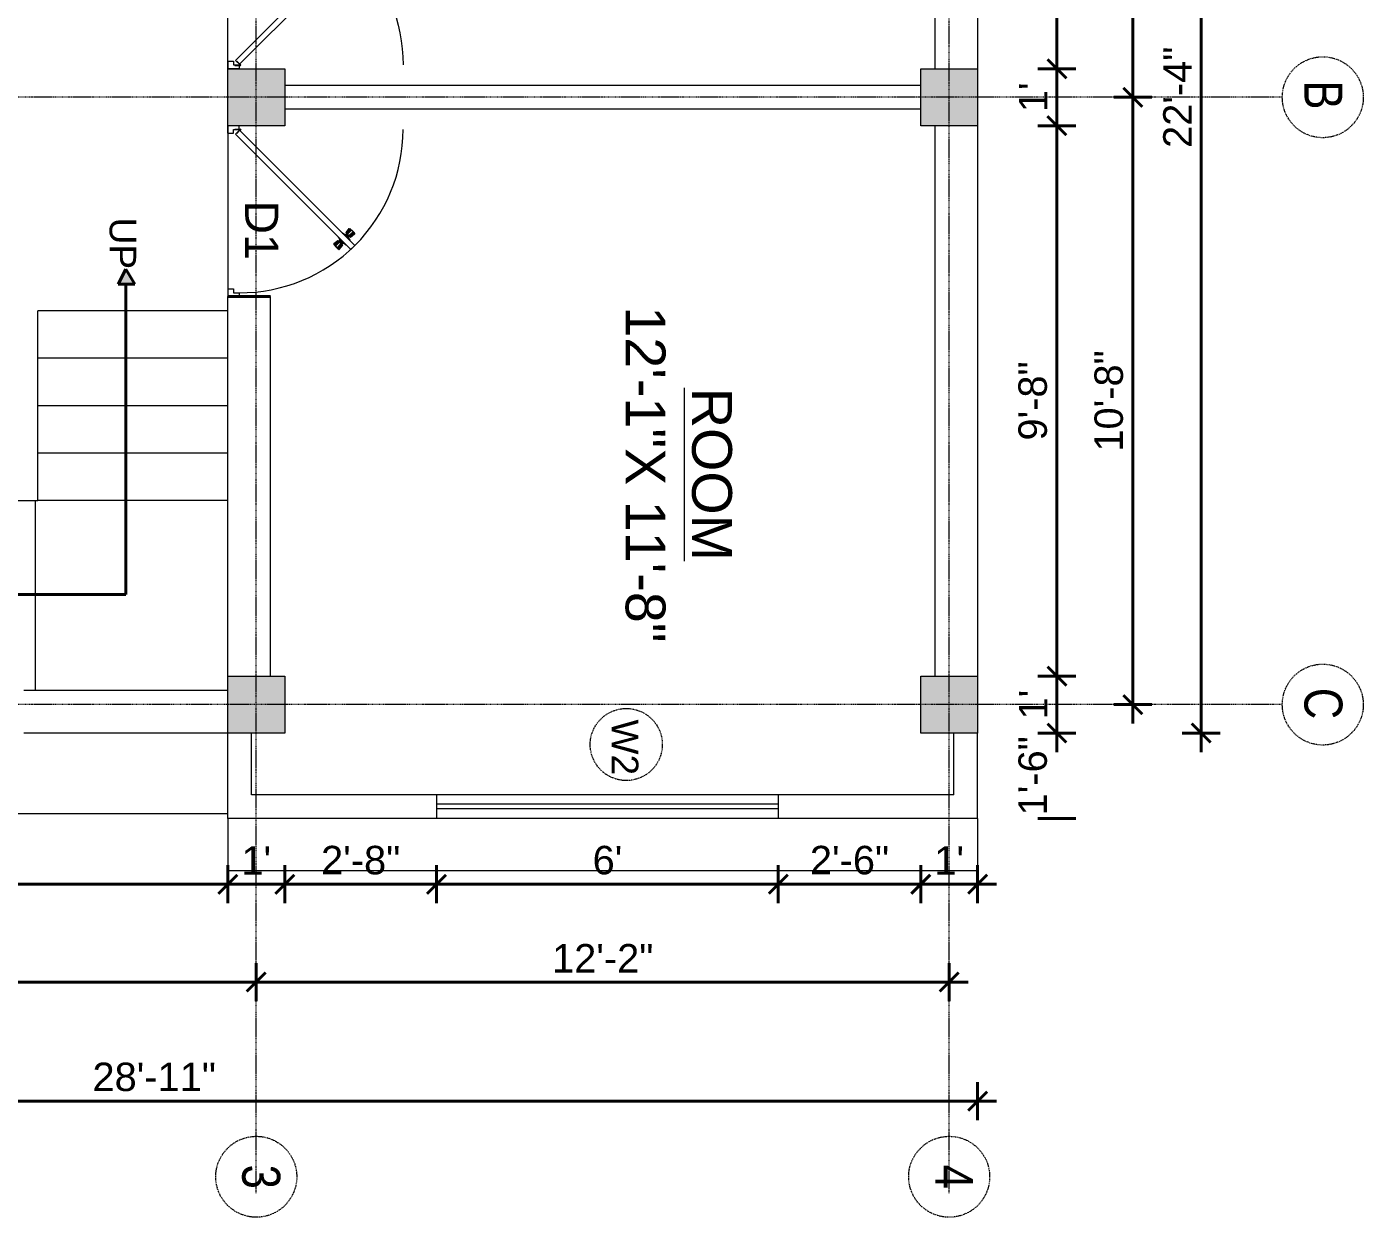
# Model space of a CAD drawing. Header units: inches. Extents: x 141029 to 166402, y -23568 to -18036.
# Drawn here: x 162831.6 to 163113.2, y -20879.1 to -20628.2 of the extents above; entities that cross this region are included whole.
import ezdxf

# ---------------------------------------------------------------- set-up
doc = ezdxf.new("R2010")
doc.units = ezdxf.units.IN
doc.header["$LTSCALE"] = 0.5
doc.header["$MEASUREMENT"] = 0
doc.header["$PDMODE"] = 66
doc.linetypes.add('CENTER', pattern=[2, 1.25, -0.25, 0.25, -0.25])
for name, color, linetype, lineweight in [('Annotate-Lite.w', 177, 'Continuous', 9), ('Annotations-Bold.w', 177, 'Continuous', 13), ('DOOR & WIN', 1, 'Continuous', 25), ('PUERTAS', 7, 'Continuous', 9), ('TEXT', 220, 'Continuous', 9), ('wall', 1, 'Continuous', 40)]:
    doc.layers.add(name, color=color, linetype=linetype, lineweight=lineweight)
doc.styles.add('ARAIL', font='ARIALN.TTF')
doc.styles.add('DIMTEXT', font='arial.ttf', dxfattribs={"height": 6})
doc.styles.add('gaurav', font='arial.ttf')
doc.styles.get("Standard").update_dxf_attribs({"font": 'arial.ttf'})
doc.dimstyles.new('1 by 96', dxfattribs={"dimtxt": 6, "dimasz": 4, "dimexe": 4, "dimexo": 4, "dimgap": 2, "dimtad": 1, "dimdec": 0, "dimzin": 0, "dimdsep": 46, "dimlunit": 4, "dimtxsty": 'Standard', "dimblk": 'ARCHTICK', "dimcen": 0, "dimdle": 4, "dimadec": 0, "dimazin": 0, "dimtfac": 1, "dimtdec": 0, "dimtix": 1, "dimtofl": 0, "dimtmove": 1, "dimatfit": 3, "dimldrblk": 'ARCHTICK', "dimfxl": 4, "dimfxlon": 1, "dimtolj": 1, "dimtzin": 0, "dimlwd": -1, "dimlwe": -1, "dimarcsym": 0})

# ---------------------------------------------------------------- blocks, each defined once
blk = doc.blocks.new('3ft')
at = {"layer": 'PUERTAS', "color": 6}
for p, q in [((1.01, 2.52), (25.23, 26.74)), ((26.05, 25.92), (1.77, 1.64)), ((26.05, 25.92), (25.23, 26.74)), ((0, 2.4), (0, 0)), ((0.72, 2.4), (0, 2.4)), ((1.6, 0), (0, 0)), ((0.72, 1.52), (0.72, 2.44)), ((0.8, 1.52), (0.72, 1.52)), ((0.8, 1.52), (0.8, 2.41)), ((0.8, 1.2), (0.8, 1.52)), ((1.6, 1.2), (0.8, 1.2)), ((1.57, 1.84), (0.94, 2.47)), ((1.63, 1.89), (0.97, 2.55)), ((1.63, 1.89), (1.57, 1.84)), ((1.77, 1.64), (1.57, 1.84)), ((1.6, 0), (1.6, 1.2)), ((34.4, 0), (34.4, 1.2)), ((34.4, 1.2), (35.2, 1.2)), ((34.4, 0), (36, 0)), ((35.2, 1.2), (35.2, 2.4)), ((35.2, 2.4), (36, 2.4)), ((36, 0), (36, 2.4))]:
    blk.add_line(p, q, dxfattribs=at)
at = {"layer": 'PUERTAS', "color": 8}
for p, q in [((22.57, 24.94), (21.65, 25.68)), ((22.63, 24.99), (21.69, 25.75)), ((22.74, 25.1), (21.84, 25.9)), ((22.13, 26.28), (21.98, 26.13)), ((22.88, 25.24), (22.01, 26.06)), ((22.13, 26.28), (22.27, 26.42)), ((22.29, 26.41), (22.27, 26.42)), ((23.16, 25.52), (22.34, 26.39)), ((23.3, 25.66), (22.5, 26.56)), ((23.41, 25.77), (22.65, 26.71)), ((23.46, 25.83), (22.72, 26.75)), ((23.28, 25.3), (23.17, 25.41)), ((23.36, 25.37), (23.25, 25.49)), ((23.41, 25.43), (23.3, 25.54)), ((23.44, 25.45), (23.33, 25.56)), ((23.87, 25.49), (23.49, 25.3)), ((24.08, 25.71), (23.57, 25.38)), ((22.69, 24.32), (23.02, 24.83)), ((22.95, 24.96), (22.84, 25.07)), ((22.98, 24.99), (22.86, 25.1)), ((23.03, 25.04), (22.91, 25.15)), ((22.91, 24.53), (23.1, 24.91)), ((23.11, 25.12), (22.99, 25.23)), ((23.13, 24.76), (23.18, 24.99)), ((23.31, 24.94), (23.28, 25.08)), ((23.46, 25.09), (23.32, 25.13)), ((23.64, 25.27), (23.41, 25.22)), ((23.63, 23.38), (24.14, 23.72)), ((23.84, 23.6), (24.22, 23.79)), ((24.07, 23.82), (24.3, 23.88)), ((24.25, 24), (24.39, 23.97)), ((24.25, 23.26), (24.99, 22.34)), ((24.27, 23.64), (24.38, 23.53)), ((24.3, 23.67), (24.41, 23.56)), ((24.3, 23.32), (25.06, 22.38)), ((24.35, 23.72), (24.46, 23.61)), ((24.4, 24.15), (24.43, 24.01)), ((24.41, 23.43), (25.2, 22.53)), ((24.43, 23.8), (24.54, 23.69)), ((24.58, 24.33), (24.52, 24.1)), ((24.55, 23.57), (25.37, 22.7)), ((24.6, 23.97), (24.72, 23.86)), ((24.8, 24.56), (24.61, 24.18)), ((25.02, 24.77), (24.68, 24.26)), ((24.68, 24.05), (24.79, 23.94)), ((24.73, 24.1), (24.85, 23.99)), ((24.76, 24.13), (24.87, 24.02)), ((24.83, 23.85), (25.7, 23.03)), ((24.97, 23.99), (25.87, 23.2)), ((25.08, 24.1), (26.02, 23.34)), ((25.14, 24.15), (26.06, 23.41)), ((25.58, 22.82), (25.43, 22.67)), ((25.58, 22.82), (25.73, 22.97)), ((25.72, 22.98), (25.73, 22.97)), ((0, 0), (36, 0))]:
    blk.add_line(p, q, dxfattribs=at)
at = {"layer": 'PUERTAS', "color": 1}
for p, q in [((21.67, 25.73), (22.17, 26.23)), ((22.49, 24.95), (21.67, 25.61)), ((21.7, 25.82), (22.14, 26.26)), ((21.73, 25.79), (21.7, 25.82)), ((22.58, 26.7), (22.14, 26.26)), ((22.67, 26.73), (22.17, 26.23)), ((22.61, 26.67), (22.58, 26.7)), ((22.6, 24.96), (23.02, 25.38)), ((23.45, 25.91), (22.79, 26.73)), ((23.44, 25.81), (23.02, 25.38)), ((23.34, 25.58), (23.08, 25.32)), ((23.46, 25.47), (23.19, 25.21)), ((23.33, 25.7), (23.34, 25.69)), ((23.45, 25.46), (23.33, 25.57)), ((23.57, 25.47), (23.57, 25.47)), ((24.15, 25.79), (23.68, 25.48)), ((23.68, 25.48), (23.68, 25.48)), ((24.27, 25.78), (24.26, 25.79)), ((22.61, 24.25), (22.92, 24.72)), ((22.62, 24.13), (22.61, 24.14)), ((22.7, 25.07), (22.71, 25.06)), ((22.82, 25.06), (23.08, 25.32)), ((22.94, 24.95), (22.83, 25.07)), ((22.92, 24.72), (22.92, 24.72)), ((22.93, 24.94), (23.19, 25.21)), ((22.93, 24.84), (22.93, 24.83)), ((23.44, 23.31), (23.45, 23.3)), ((23.56, 23.3), (24.03, 23.61)), ((24.03, 23.61), (24.03, 23.62)), ((24.14, 23.62), (24.14, 23.62)), ((24.25, 23.62), (24.51, 23.89)), ((24.26, 23.29), (24.69, 23.71)), ((24.26, 23.63), (24.37, 23.52)), ((24.26, 23.18), (24.92, 22.37)), ((24.37, 23.52), (24.63, 23.77)), ((24.37, 23.4), (24.37, 23.4)), ((24.78, 24.15), (24.51, 23.89)), ((24.89, 24.03), (24.63, 23.77)), ((25.11, 24.14), (24.69, 23.71)), ((24.77, 24.14), (24.88, 24.03)), ((24.79, 24.38), (24.78, 24.37)), ((24.78, 24.26), (24.78, 24.26)), ((25.1, 24.84), (24.79, 24.38)), ((25, 24.03), (25, 24.03)), ((25.04, 22.36), (25.54, 22.86)), ((25.09, 24.96), (25.1, 24.95)), ((25.13, 22.39), (25.57, 22.83)), ((25.22, 24.14), (26.03, 23.48)), ((26.04, 23.37), (25.54, 22.86)), ((26.01, 23.27), (25.57, 22.83)), ((25.98, 23.3), (26.01, 23.27)), ((25.1, 22.42), (25.13, 22.39))]:
    blk.add_line(p, q, dxfattribs=at)
at = {"layer": 'PUERTAS', "color": 2}
for p, q in [((21.99, 26.11), (21.98, 26.13)), ((25.42, 22.68), (25.43, 22.67))]:
    blk.add_line(p, q, dxfattribs=at)
at = {"layer": 'PUERTAS', "color": 6}
for radius in [0.155, 0.0752]:
    blk.add_circle((0.82, 2.56), radius, dxfattribs=at)
blk.add_arc((0.82, 2.56), 34.38, 359.7285, 90.0333, dxfattribs=at)
at = {"layer": 'PUERTAS', "color": 1}
for centre, start, end in [((22.73, 26.68), 38.9236, 135), ((23.28, 25.63), 315, 45), ((23.39, 25.86), 315, 38.9236), ((23.51, 25.41), 50.2572, 135), ((23.62, 25.53), 230.2572, 315), ((24.2, 25.73), 45, 135), ((22.54, 25.01), 231.0764, 315), ((22.67, 24.2), 135, 225), ((22.77, 25.12), 225, 315), ((22.99, 24.89), 135, 219.7428), ((22.87, 24.78), 315, 39.7428), ((23.51, 23.36), 225, 315), ((24.09, 23.56), 50.2572, 135), ((24.2, 23.68), 230.2572, 315), ((24.32, 23.23), 135, 218.9236), ((24.42, 23.46), 135, 225), ((24.84, 24.31), 135, 219.7428), ((24.72, 24.21), 315, 39.7428), ((24.94, 23.98), 45, 135), ((25.04, 24.89), 315, 45), ((25.17, 24.08), 51.0764, 135), ((25.98, 23.42), 315, 51.0764), ((24.98, 22.42), 218.9236, 315)]:
    blk.add_arc(centre, 0.08, start, end, dxfattribs=at)
blk = doc.blocks.new('*U213')
at = {"color": 3, "xscale": -1}
blk.add_blockref('3ft', (42, 0), dxfattribs=at)
blk = doc.blocks.new('_ArchTick')
at = {"color": 0, "linetype": 'ByBlock', "const_width": 0.15}
blk.add_lwpolyline([(-0.5, -0.5), (0.5, 0.5)], dxfattribs=at)
blk = doc.blocks.new('*D928')
at = {"layer": 'Defpoints', "color": 0, "transparency": 16777216}
for p in [(163031.94, -20521.04), (163031.94, -20637.04), (163048.64, -20637.04)]:
    blk.add_point(p, dxfattribs=at)
at = {"layer": 'wall', "color": 0, "transparency": 16777216}
for p, q in [((163048.64, -20517.04), (163048.64, -20641.04)), ((163044.64, -20521.04), (163052.64, -20521.04)), ((163044.64, -20637.04), (163052.64, -20637.04))]:
    blk.add_line(p, q, dxfattribs=at)
at = {"layer": 'wall', "color": 0, "transparency": 16777216, "xscale": 4, "yscale": 4, "zscale": 4}
for p, rotation in [((163048.64, -20521.04), 90), ((163048.64, -20637.04), 270)]:
    blk.add_blockref('_ArchTick', p, dxfattribs=dict(at, rotation=rotation))
at = {"layer": 'wall', "color": 0, "transparency": 16777216, "insert": (163043.57, -20579.04), "char_height": 6, "attachment_point": 5, "rotation": 90}
blk.add_mtext('\\A1;9\'-8"', dxfattribs=at)
blk = doc.blocks.new('*D929')
at = {"layer": 'Defpoints', "color": 0, "transparency": 16777216}
for p in [(163031.94, -20637.04), (163031.94, -20649.04), (163048.64, -20649.04)]:
    blk.add_point(p, dxfattribs=at)
at = {"layer": 'wall', "color": 0, "transparency": 16777216}
for p, q in [((163048.64, -20633.04), (163048.64, -20653.04)), ((163044.64, -20637.04), (163052.64, -20637.04)), ((163044.64, -20649.04), (163052.64, -20649.04))]:
    blk.add_line(p, q, dxfattribs=at)
at = {"layer": 'wall', "color": 0, "transparency": 16777216, "xscale": 4, "yscale": 4, "zscale": 4}
for p, rotation in [((163048.64, -20637.04), 90), ((163048.64, -20649.04), 270)]:
    blk.add_blockref('_ArchTick', p, dxfattribs=dict(at, rotation=rotation))
at = {"layer": 'wall', "color": 0, "transparency": 16777216, "insert": (163043.62, -20643.04), "char_height": 6, "attachment_point": 5, "rotation": 90}
blk.add_mtext("\\A1;1'", dxfattribs=at)
blk = doc.blocks.new('*D930')
at = {"layer": 'Defpoints', "color": 0, "transparency": 16777216}
for p in [(163031.94, -20649.04), (163031.94, -20765.04), (163048.64, -20765.04)]:
    blk.add_point(p, dxfattribs=at)
at = {"layer": 'wall', "color": 0, "transparency": 16777216}
for p, q in [((163048.64, -20645.04), (163048.64, -20769.04)), ((163044.64, -20649.04), (163052.64, -20649.04)), ((163044.64, -20765.04), (163052.64, -20765.04))]:
    blk.add_line(p, q, dxfattribs=at)
at = {"layer": 'wall', "color": 0, "transparency": 16777216, "xscale": 4, "yscale": 4, "zscale": 4}
for p, rotation in [((163048.64, -20649.04), 90), ((163048.64, -20765.04), 270)]:
    blk.add_blockref('_ArchTick', p, dxfattribs=dict(at, rotation=rotation))
at = {"layer": 'wall', "color": 0, "transparency": 16777216, "insert": (163043.57, -20707.04), "char_height": 6, "attachment_point": 5, "rotation": 90}
blk.add_mtext('\\A1;9\'-8"', dxfattribs=at)
blk = doc.blocks.new('*D931')
at = {"layer": 'Defpoints', "color": 0, "transparency": 16777216}
for p in [(163031.94, -20765.04), (163031.94, -20777.04), (163048.64, -20777.04)]:
    blk.add_point(p, dxfattribs=at)
at = {"layer": 'wall', "color": 0, "transparency": 16777216}
for p, q in [((163048.64, -20761.04), (163048.64, -20781.04)), ((163044.64, -20765.04), (163052.64, -20765.04)), ((163044.64, -20777.04), (163052.64, -20777.04))]:
    blk.add_line(p, q, dxfattribs=at)
at = {"layer": 'wall', "color": 0, "transparency": 16777216, "xscale": 4, "yscale": 4, "zscale": 4}
for p, rotation in [((163048.64, -20765.04), 90), ((163048.64, -20777.04), 270)]:
    blk.add_blockref('_ArchTick', p, dxfattribs=dict(at, rotation=rotation))
at = {"layer": 'wall', "color": 0, "transparency": 16777216, "insert": (163043.62, -20771.04), "char_height": 6, "attachment_point": 5, "rotation": 90}
blk.add_mtext("\\A1;1'", dxfattribs=at)
blk = doc.blocks.new('*D932')
at = {"layer": 'Defpoints', "color": 0, "transparency": 16777216}
for p in [(163031.94, -20515.04), (163031.94, -20643.04), (163064.65, -20643.04)]:
    blk.add_point(p, dxfattribs=at)
at = {"layer": 'wall', "color": 0, "transparency": 16777216}
for p, q in [((163064.65, -20511.04), (163064.65, -20647.04)), ((163060.65, -20515.04), (163068.65, -20515.04)), ((163060.65, -20643.04), (163068.65, -20643.04))]:
    blk.add_line(p, q, dxfattribs=at)
at = {"layer": 'wall', "color": 0, "transparency": 16777216, "xscale": 4, "yscale": 4, "zscale": 4}
for p, rotation in [((163064.65, -20515.04), 90), ((163064.65, -20643.04), 270)]:
    blk.add_blockref('_ArchTick', p, dxfattribs=dict(at, rotation=rotation))
at = {"layer": 'wall', "color": 0, "transparency": 16777216, "insert": (163059.59, -20579.04), "char_height": 6, "attachment_point": 5, "rotation": 90}
blk.add_mtext('\\A1;10\'-8"', dxfattribs=at)
blk = doc.blocks.new('*D933')
at = {"layer": 'Defpoints', "color": 0, "transparency": 16777216}
for p in [(163031.94, -20643.04), (163031.94, -20771.04), (163064.65, -20771.04)]:
    blk.add_point(p, dxfattribs=at)
at = {"layer": 'wall', "color": 0, "transparency": 16777216}
for p, q in [((163064.65, -20639.04), (163064.65, -20775.04)), ((163060.65, -20643.04), (163068.65, -20643.04)), ((163060.65, -20771.04), (163068.65, -20771.04))]:
    blk.add_line(p, q, dxfattribs=at)
at = {"layer": 'wall', "color": 0, "transparency": 16777216, "xscale": 4, "yscale": 4, "zscale": 4}
for p, rotation in [((163064.65, -20643.04), 90), ((163064.65, -20771.04), 270)]:
    blk.add_blockref('_ArchTick', p, dxfattribs=dict(at, rotation=rotation))
at = {"layer": 'wall', "color": 0, "transparency": 16777216, "insert": (163059.59, -20707.04), "char_height": 6, "attachment_point": 5, "rotation": 90}
blk.add_mtext('\\A1;10\'-8"', dxfattribs=at)
blk = doc.blocks.new('*D934')
at = {"layer": 'Defpoints', "color": 0, "transparency": 16777216}
for p in [(163031.94, -20509.04), (163031.94, -20777.04), (163079.04, -20777.04)]:
    blk.add_point(p, dxfattribs=at)
at = {"layer": 'wall', "color": 0, "transparency": 16777216}
for p, q in [((163079.04, -20505.04), (163079.04, -20781.04)), ((163075.04, -20509.04), (163083.04, -20509.04)), ((163075.04, -20777.04), (163083.04, -20777.04))]:
    blk.add_line(p, q, dxfattribs=at)
at = {"layer": 'wall', "color": 0, "transparency": 16777216, "xscale": 4, "yscale": 4, "zscale": 4}
for p, rotation in [((163079.04, -20509.04), 90), ((163079.04, -20777.04), 270)]:
    blk.add_blockref('_ArchTick', p, dxfattribs=dict(at, rotation=rotation))
at = {"layer": 'wall', "color": 0, "transparency": 16777216, "insert": (163074.03, -20643.04), "char_height": 6, "attachment_point": 5, "rotation": 90}
blk.add_mtext('\\A1;22\'-4"', dxfattribs=at)
blk = doc.blocks.new('*D948')
at = {"layer": 'Defpoints', "color": 0, "transparency": 16777216}
for p in [(163019.94, -20777.04), (163031.94, -20777.04), (163019.94, -20808.91)]:
    blk.add_point(p, dxfattribs=at)
at = {"layer": 'wall', "color": 0, "transparency": 16777216}
for p, q in [((163019.94, -20804.91), (163019.94, -20812.91)), ((163031.94, -20804.91), (163031.94, -20812.91)), ((163035.94, -20808.91), (163015.94, -20808.91))]:
    blk.add_line(p, q, dxfattribs=at)
at = {"layer": 'wall', "color": 0, "transparency": 16777216, "xscale": 4, "yscale": 4, "zscale": 4, "rotation": 180}
blk.add_blockref('_ArchTick', (163019.94, -20808.91), dxfattribs=at)
at = {"layer": 'wall', "color": 0, "transparency": 16777216, "xscale": 4, "yscale": 4, "zscale": 4}
blk.add_blockref('_ArchTick', (163031.94, -20808.91), dxfattribs=at)
at = {"layer": 'wall', "color": 0, "transparency": 16777216, "insert": (163025.94, -20803.9), "char_height": 6, "attachment_point": 5}
blk.add_mtext("\\A1;1'", dxfattribs=at)
blk = doc.blocks.new('*D949')
at = {"layer": 'Defpoints', "color": 0, "transparency": 16777216}
for p in [(162989.94, -20777.04), (163019.94, -20777.04), (162989.94, -20808.91)]:
    blk.add_point(p, dxfattribs=at)
at = {"layer": 'wall', "color": 0, "transparency": 16777216}
for p, q in [((162989.94, -20804.91), (162989.94, -20812.91)), ((163019.94, -20804.91), (163019.94, -20812.91)), ((163023.94, -20808.91), (162985.94, -20808.91))]:
    blk.add_line(p, q, dxfattribs=at)
at = {"layer": 'wall', "color": 0, "transparency": 16777216, "xscale": 4, "yscale": 4, "zscale": 4, "rotation": 180}
blk.add_blockref('_ArchTick', (162989.94, -20808.91), dxfattribs=at)
at = {"layer": 'wall', "color": 0, "transparency": 16777216, "xscale": 4, "yscale": 4, "zscale": 4}
blk.add_blockref('_ArchTick', (163019.94, -20808.91), dxfattribs=at)
at = {"layer": 'wall', "color": 0, "transparency": 16777216, "insert": (163004.94, -20803.85), "char_height": 6, "attachment_point": 5}
blk.add_mtext('\\A1;2\'-6"', dxfattribs=at)
blk = doc.blocks.new('*D950')
at = {"layer": 'Defpoints', "color": 0, "transparency": 16777216}
for p in [(162917.94, -20777.04), (162989.94, -20777.04), (162917.94, -20808.91)]:
    blk.add_point(p, dxfattribs=at)
at = {"layer": 'wall', "color": 0, "transparency": 16777216}
for p, q in [((162917.94, -20804.91), (162917.94, -20812.91)), ((162989.94, -20804.91), (162989.94, -20812.91)), ((162993.94, -20808.91), (162913.94, -20808.91))]:
    blk.add_line(p, q, dxfattribs=at)
at = {"layer": 'wall', "color": 0, "transparency": 16777216, "xscale": 4, "yscale": 4, "zscale": 4, "rotation": 180}
blk.add_blockref('_ArchTick', (162917.94, -20808.91), dxfattribs=at)
at = {"layer": 'wall', "color": 0, "transparency": 16777216, "xscale": 4, "yscale": 4, "zscale": 4}
blk.add_blockref('_ArchTick', (162989.94, -20808.91), dxfattribs=at)
at = {"layer": 'wall', "color": 0, "transparency": 16777216, "insert": (162953.94, -20803.85), "char_height": 6, "attachment_point": 5}
blk.add_mtext("\\A1;6'", dxfattribs=at)
blk = doc.blocks.new('*D951')
at = {"layer": 'Defpoints', "color": 0, "transparency": 16777216}
for p in [(162885.94, -20777.04), (162917.94, -20777.04), (162885.94, -20808.91)]:
    blk.add_point(p, dxfattribs=at)
at = {"layer": 'wall', "color": 0, "transparency": 16777216}
for p, q in [((162885.94, -20804.91), (162885.94, -20812.91)), ((162917.94, -20804.91), (162917.94, -20812.91)), ((162921.94, -20808.91), (162881.94, -20808.91))]:
    blk.add_line(p, q, dxfattribs=at)
at = {"layer": 'wall', "color": 0, "transparency": 16777216, "xscale": 4, "yscale": 4, "zscale": 4, "rotation": 180}
blk.add_blockref('_ArchTick', (162885.94, -20808.91), dxfattribs=at)
at = {"layer": 'wall', "color": 0, "transparency": 16777216, "xscale": 4, "yscale": 4, "zscale": 4}
blk.add_blockref('_ArchTick', (162917.94, -20808.91), dxfattribs=at)
at = {"layer": 'wall', "color": 0, "transparency": 16777216, "insert": (162901.94, -20803.85), "char_height": 6, "attachment_point": 5}
blk.add_mtext('\\A1;2\'-8"', dxfattribs=at)
blk = doc.blocks.new('*D952')
at = {"layer": 'Defpoints', "color": 0, "transparency": 16777216}
for p in [(162873.94, -20777.04), (162885.94, -20777.04), (162873.94, -20808.91)]:
    blk.add_point(p, dxfattribs=at)
at = {"layer": 'wall', "color": 0, "transparency": 16777216}
for p, q in [((162873.94, -20804.91), (162873.94, -20812.91)), ((162885.94, -20804.91), (162885.94, -20812.91)), ((162889.94, -20808.91), (162869.94, -20808.91))]:
    blk.add_line(p, q, dxfattribs=at)
at = {"layer": 'wall', "color": 0, "transparency": 16777216, "xscale": 4, "yscale": 4, "zscale": 4, "rotation": 180}
blk.add_blockref('_ArchTick', (162873.94, -20808.91), dxfattribs=at)
at = {"layer": 'wall', "color": 0, "transparency": 16777216, "xscale": 4, "yscale": 4, "zscale": 4}
blk.add_blockref('_ArchTick', (162885.94, -20808.91), dxfattribs=at)
at = {"layer": 'wall', "color": 0, "transparency": 16777216, "insert": (162879.94, -20803.9), "char_height": 6, "attachment_point": 5}
blk.add_mtext("\\A1;1'", dxfattribs=at)
blk = doc.blocks.new('*D953')
at = {"layer": 'Defpoints', "color": 0, "transparency": 16777216}
for p in [(162755.94, -20777.04), (162873.94, -20777.04), (162755.94, -20808.91)]:
    blk.add_point(p, dxfattribs=at)
at = {"layer": 'wall', "color": 0, "transparency": 16777216}
for p, q in [((162755.94, -20804.91), (162755.94, -20812.91)), ((162873.94, -20804.91), (162873.94, -20812.91)), ((162877.94, -20808.91), (162751.94, -20808.91))]:
    blk.add_line(p, q, dxfattribs=at)
at = {"layer": 'wall', "color": 0, "transparency": 16777216, "xscale": 4, "yscale": 4, "zscale": 4, "rotation": 180}
blk.add_blockref('_ArchTick', (162755.94, -20808.91), dxfattribs=at)
at = {"layer": 'wall', "color": 0, "transparency": 16777216, "xscale": 4, "yscale": 4, "zscale": 4}
blk.add_blockref('_ArchTick', (162873.94, -20808.91), dxfattribs=at)
at = {"layer": 'wall', "color": 0, "transparency": 16777216, "insert": (162814.94, -20803.85), "char_height": 6, "attachment_point": 5}
blk.add_mtext('\\A1;9\'-10"', dxfattribs=at)
blk = doc.blocks.new('*D955')
at = {"layer": 'Defpoints', "color": 0, "transparency": 16777216}
for p in [(162879.94, -20777.04), (163025.94, -20777.04), (162879.94, -20829.51)]:
    blk.add_point(p, dxfattribs=at)
at = {"layer": 'wall', "color": 0, "transparency": 16777216}
for p, q in [((162879.94, -20825.51), (162879.94, -20833.51)), ((163025.94, -20825.51), (163025.94, -20833.51)), ((163029.94, -20829.51), (162875.94, -20829.51))]:
    blk.add_line(p, q, dxfattribs=at)
at = {"layer": 'wall', "color": 0, "transparency": 16777216, "xscale": 4, "yscale": 4, "zscale": 4, "rotation": 180}
blk.add_blockref('_ArchTick', (162879.94, -20829.51), dxfattribs=at)
at = {"layer": 'wall', "color": 0, "transparency": 16777216, "xscale": 4, "yscale": 4, "zscale": 4}
blk.add_blockref('_ArchTick', (163025.94, -20829.51), dxfattribs=at)
at = {"layer": 'wall', "color": 0, "transparency": 16777216, "insert": (162952.94, -20824.5), "char_height": 6, "attachment_point": 5}
blk.add_mtext('\\A1;12\'-2"', dxfattribs=at)
blk = doc.blocks.new('*D956')
at = {"layer": 'Defpoints', "color": 0, "transparency": 16777216}
for p in [(162749.94, -20777.04), (162879.94, -20777.04), (162749.94, -20829.51)]:
    blk.add_point(p, dxfattribs=at)
at = {"layer": 'wall', "color": 0, "transparency": 16777216}
for p, q in [((162749.94, -20825.51), (162749.94, -20833.51)), ((162879.94, -20825.51), (162879.94, -20833.51)), ((162883.94, -20829.51), (162745.94, -20829.51))]:
    blk.add_line(p, q, dxfattribs=at)
at = {"layer": 'wall', "color": 0, "transparency": 16777216, "xscale": 4, "yscale": 4, "zscale": 4, "rotation": 180}
blk.add_blockref('_ArchTick', (162749.94, -20829.51), dxfattribs=at)
at = {"layer": 'wall', "color": 0, "transparency": 16777216, "xscale": 4, "yscale": 4, "zscale": 4}
blk.add_blockref('_ArchTick', (162879.94, -20829.51), dxfattribs=at)
at = {"layer": 'wall', "color": 0, "transparency": 16777216, "insert": (162814.94, -20824.45), "char_height": 6, "attachment_point": 5}
blk.add_mtext('\\A1;10\'-10"', dxfattribs=at)
blk = doc.blocks.new('*D958')
at = {"layer": 'Defpoints', "color": 0, "transparency": 16777216}
for p in [(162684.94, -20649.04), (163031.94, -20649.04), (163031.94, -20854.6)]:
    blk.add_point(p, dxfattribs=at)
at = {"layer": 'wall', "color": 0, "transparency": 16777216}
for p, q in [((162684.94, -20850.6), (162684.94, -20858.6)), ((163031.94, -20850.6), (163031.94, -20858.6)), ((162680.94, -20854.6), (163035.94, -20854.6))]:
    blk.add_line(p, q, dxfattribs=at)
at = {"layer": 'wall', "color": 0, "transparency": 16777216, "xscale": 4, "yscale": 4, "zscale": 4, "rotation": 180}
blk.add_blockref('_ArchTick', (162684.94, -20854.6), dxfattribs=at)
at = {"layer": 'wall', "color": 0, "transparency": 16777216, "xscale": 4, "yscale": 4, "zscale": 4}
blk.add_blockref('_ArchTick', (163031.94, -20854.6), dxfattribs=at)
at = {"layer": 'wall', "color": 0, "transparency": 16777216, "insert": (162858.44, -20849.53), "char_height": 6, "attachment_point": 5}
blk.add_mtext('\\A1;28\'-11"', dxfattribs=at)
blk = doc.blocks.new('*D969')
at = {"layer": 'Defpoints', "color": 0, "transparency": 16777216}
for p in [(163031.94, -20777.04), (163031.94, -20795.04), (163048.64, -20795.04)]:
    blk.add_point(p, dxfattribs=at)
at = {"layer": 'wall', "color": 0, "transparency": 16777216}
for p, q in [((163044.64, -20777.04), (163052.64, -20777.04)), ((163044.64, -20795.04), (163052.64, -20795.04))]:
    blk.add_line(p, q, dxfattribs=at)
at = {"layer": 'wall', "color": 0, "transparency": 16777216, "insert": (163043.57, -20786.04), "char_height": 6, "attachment_point": 5, "rotation": 90}
blk.add_mtext('\\A1;1\'-6"', dxfattribs=at)

msp = doc.modelspace()

# ---------------------------------------------------------------- hatches: boundary and pattern name
at = {"layer": 'wall'}
for points in [[(162885.94, -20649.04), (162885.94, -20637.04), (162873.94, -20637.04), (162873.94, -20649.04)], [(163031.94, -20649.04), (163031.94, -20637.04), (163019.94, -20637.04), (163019.94, -20649.04)], [(162854.39, -20682.4), (162852.47, -20679.24), (162850.81, -20682.4)], [(162885.94, -20777.04), (162885.94, -20765.04), (162873.94, -20765.04), (162873.94, -20777.04)], [(163031.94, -20777.04), (163031.94, -20765.04), (163019.94, -20765.04), (163019.94, -20777.04)]]:
    msp.add_hatch(color=256, dxfattribs=at).paths.add_polyline_path(points)

# ---------------------------------------------------------------- linework, layer by layer
at = {"layer": 'Annotate-Lite.w', "color": 1}
for p, q in [((163031.94, -20509.04), (163031.94, -20777.04)), ((163022.94, -20521.04), (163022.94, -20637.04)), ((163022.94, -20649.04), (163022.94, -20765.04)), ((162873.94, -20765.04), (162873.94, -20685.04)), ((162882.94, -20765.04), (162882.94, -20685.04)), ((162873.94, -20768.04), (162830.94, -20768.04)), ((162873.94, -20777.04), (162830.94, -20777.04)), ((162873.94, -20790.04), (162873.94, -20777.04)), ((162878.94, -20790.04), (162878.94, -20777.04)), ((163026.94, -20790.04), (163026.94, -20777.04)), ((163031.94, -20795.04), (163031.94, -20777.04)), ((162873.94, -20795.04), (162873.94, -20790.04)), ((162917.94, -20790.04), (162878.94, -20790.04)), ((163026.94, -20790.04), (162989.94, -20790.04)), ((162873.94, -20794.04), (162704.94, -20794.04)), ((162917.94, -20795.04), (162873.94, -20795.04)), ((162873.94, -20795.04), (162873.94, -20806.04)), ((163031.94, -20795.04), (162989.94, -20795.04)), ((163031.94, -20795.04), (163031.94, -20806.04)), ((163031.94, -20806.04), (162873.94, -20806.04))]:
    msp.add_line(p, q, dxfattribs=at)
at = {"layer": 'Annotate-Lite.w'}
for p, q in [((163019.94, -20640.54), (162885.94, -20640.54)), ((163019.94, -20645.54), (162885.94, -20645.54)), ((162873.94, -20688.04), (162833.94, -20688.04)), ((162833.94, -20728.04), (162833.94, -20688.04)), ((162873.94, -20698.04), (162833.94, -20698.04)), ((162873.94, -20708.04), (162833.94, -20708.04)), ((162873.94, -20718.04), (162833.94, -20718.04)), ((162792.94, -20728.04), (162833.94, -20728.04)), ((162833.44, -20768.04), (162833.44, -20728.04)), ((162873.94, -20728.04), (162833.94, -20728.04)), ((162917.94, -20795.04), (162884.94, -20795.04))]:
    msp.add_line(p, q, dxfattribs=at)
at = {"layer": 'Annotate-Lite.w', "color": 3}
for p, q in [((162917.94, -20790.04), (162917.94, -20795.04)), ((162989.94, -20790.04), (162917.94, -20790.04)), ((162989.94, -20790.04), (162989.94, -20795.04)), ((162989.94, -20792.04), (162917.94, -20792.04)), ((162989.94, -20793.04), (162917.94, -20793.04)), ((162989.94, -20795.04), (162917.94, -20795.04))]:
    msp.add_line(p, q, dxfattribs=at)
at = {"layer": 'Annotate-Lite.w'}
for points in [[(162885.94, -20637.04), (162885.94, -20649.04), (162873.94, -20649.04), (162873.94, -20637.04)], [(163031.94, -20637.04), (163031.94, -20649.04), (163019.94, -20649.04), (163019.94, -20637.04)], [(162885.94, -20765.04), (162885.94, -20777.04), (162873.94, -20777.04), (162873.94, -20765.04)], [(163031.94, -20765.04), (163031.94, -20777.04), (163019.94, -20777.04), (163019.94, -20765.04)]]:
    msp.add_lwpolyline(points, close=True, dxfattribs=at)
at = {"layer": 'Annotations-Bold.w', "color": 0, "linetype": 'CENTER', "ltscale": 0.3}
for p, q in [((162879.94, -20874.04), (162879.94, -20409.61)), ((163025.94, -20874.04), (163025.94, -20409.61)), ((163096.12, -20643.04), (162593.88, -20643.04)), ((163096.12, -20771.04), (162593.88, -20771.04))]:
    msp.add_line(p, q, dxfattribs=at)
for centre, radius in [((163104.66, -20643.04), 8.53), ((163104.66, -20771.04), 8.53), ((162957.9, -20779.45), 7.6), ((162879.94, -20870.55), 8.53), ((163025.94, -20870.55), 8.53)]:
    msp.add_circle(centre, radius, dxfattribs=at)
at = {"layer": 'wall'}
for p, q in [((162850.81, -20682.4), (162852.47, -20679.24)), ((162852.47, -20679.24), (162854.39, -20682.4)), ((162854.39, -20682.4), (162850.81, -20682.4)), ((162852.47, -20747.84), (162852.47, -20682.4)), ((162873.94, -20685.04), (162882.94, -20685.04)), ((162852.47, -20747.84), (162773.6, -20747.84))]:
    msp.add_line(p, q, dxfattribs=at)

# ---------------------------------------------------------------- block references
at = {"layer": 'DOOR & WIN', "rotation": 270}
msp.add_blockref('*U213', (162873.94, -20595.04), dxfattribs=at)
at = {"layer": 'DOOR & WIN', "xscale": -1, "rotation": 270}
msp.add_blockref('*U213', (162873.94, -20691.04), dxfattribs=at)

# ---------------------------------------------------------------- texts
at = {"layer": 'Annotations-Bold.w', "color": 0, "linetype": 'CENTER', "ltscale": 0.3, "attachment_point": 1, "rotation": 270}
for s, width, insert, char_height, style in [('B', 6.5393, (163108.79, -20639.5), 8, 'ARAIL'), ('UP', 8, (162854.64, -20668.4), 5.6, 'gaurav'), ('C', 6.5393, (163108.79, -20767.5), 8, 'ARAIL'), ('W2', 8, (162960.45, -20774.17), 5.6, 'gaurav'), ('3', 6.5393, (162884.99, -20868), 8, 'ARAIL'), ('4', 6.5393, (163030.99, -20868), 8, 'ARAIL')]:
    msp.add_mtext_dynamic_manual_height_columns(s, width=width, gutter_width=100, heights=[0], dxfattribs=dict(at, insert=insert, char_height=char_height, style=style))
at = {"layer": 'Annotations-Bold.w', "color": 0, "linetype": 'CENTER', "ltscale": 0.3, "insert": (162980.17, -20722.53), "char_height": 8.4, "width": 77.2712, "attachment_point": 2, "rotation": 270, "style": 'gaurav'}
msp.add_mtext('{\\LROOM\\P}12\'-1"X 11\'-8"', dxfattribs=at)
at = {"layer": 'TEXT', "style": 'DIMTEXT'}
msp.add_text('D1', height=7, rotation=270, dxfattribs=at).set_placement((162877.6, -20664.8))

# ---------------------------------------------------------------- dimensions: what is measured, and where the dimension line sits
at = {"layer": 'wall'}
for base, p1, p2, picture, middle in [((163079.04, -20777.04), (163031.94, -20509.04), (163031.94, -20777.04), '*D934', (163074.03, -20643.04)), ((163064.65, -20643.04), (163031.94, -20515.04), (163031.94, -20643.04), '*D932', (163059.59, -20579.04)), ((163048.64, -20637.04), (163031.94, -20521.04), (163031.94, -20637.04), '*D928', (163043.57, -20579.04)), ((163048.64, -20649.04), (163031.94, -20637.04), (163031.94, -20649.04), '*D929', (163043.62, -20643.04)), ((163064.65, -20771.04), (163031.94, -20643.04), (163031.94, -20771.04), '*D933', (163059.59, -20707.04)), ((163048.64, -20765.04), (163031.94, -20649.04), (163031.94, -20765.04), '*D930', (163043.57, -20707.04)), ((163048.64, -20777.04), (163031.94, -20765.04), (163031.94, -20777.04), '*D931', (163043.62, -20771.04)), ((163048.64, -20795.04), (163031.94, -20777.04), (163031.94, -20795.04), '*D969', (163043.57, -20786.04))]:
    dim = msp.add_linear_dim(base=base, p1=p1, p2=p2, angle=270, dimstyle='1 by 96', dxfattribs=at)
    dim.commit()
    dim.dimension.update_dxf_attribs({"geometry": picture, "text_midpoint": middle})
for base, p1, p2, picture, middle in [((163031.94, -20854.6), (162684.94, -20649.04), (163031.94, -20649.04), '*D958', (162858.44, -20849.53)), ((162749.94, -20829.51), (162879.94, -20777.04), (162749.94, -20777.04), '*D956', (162814.94, -20824.45)), ((162755.94, -20808.91), (162873.94, -20777.04), (162755.94, -20777.04), '*D953', (162814.94, -20803.85)), ((162873.94, -20808.91), (162885.94, -20777.04), (162873.94, -20777.04), '*D952', (162879.94, -20803.9)), ((162879.94, -20829.51), (163025.94, -20777.04), (162879.94, -20777.04), '*D955', (162952.94, -20824.5)), ((162885.94, -20808.91), (162917.94, -20777.04), (162885.94, -20777.04), '*D951', (162901.94, -20803.85)), ((162917.94, -20808.91), (162989.94, -20777.04), (162917.94, -20777.04), '*D950', (162953.94, -20803.85)), ((162989.94, -20808.91), (163019.94, -20777.04), (162989.94, -20777.04), '*D949', (163004.94, -20803.85)), ((163019.94, -20808.91), (163031.94, -20777.04), (163019.94, -20777.04), '*D948', (163025.94, -20803.9))]:
    dim = msp.add_linear_dim(base=base, p1=p1, p2=p2, dimstyle='1 by 96', dxfattribs=at)
    dim.commit()
    dim.dimension.update_dxf_attribs({"geometry": picture, "text_midpoint": middle})

doc.saveas('drawing.dxf')
